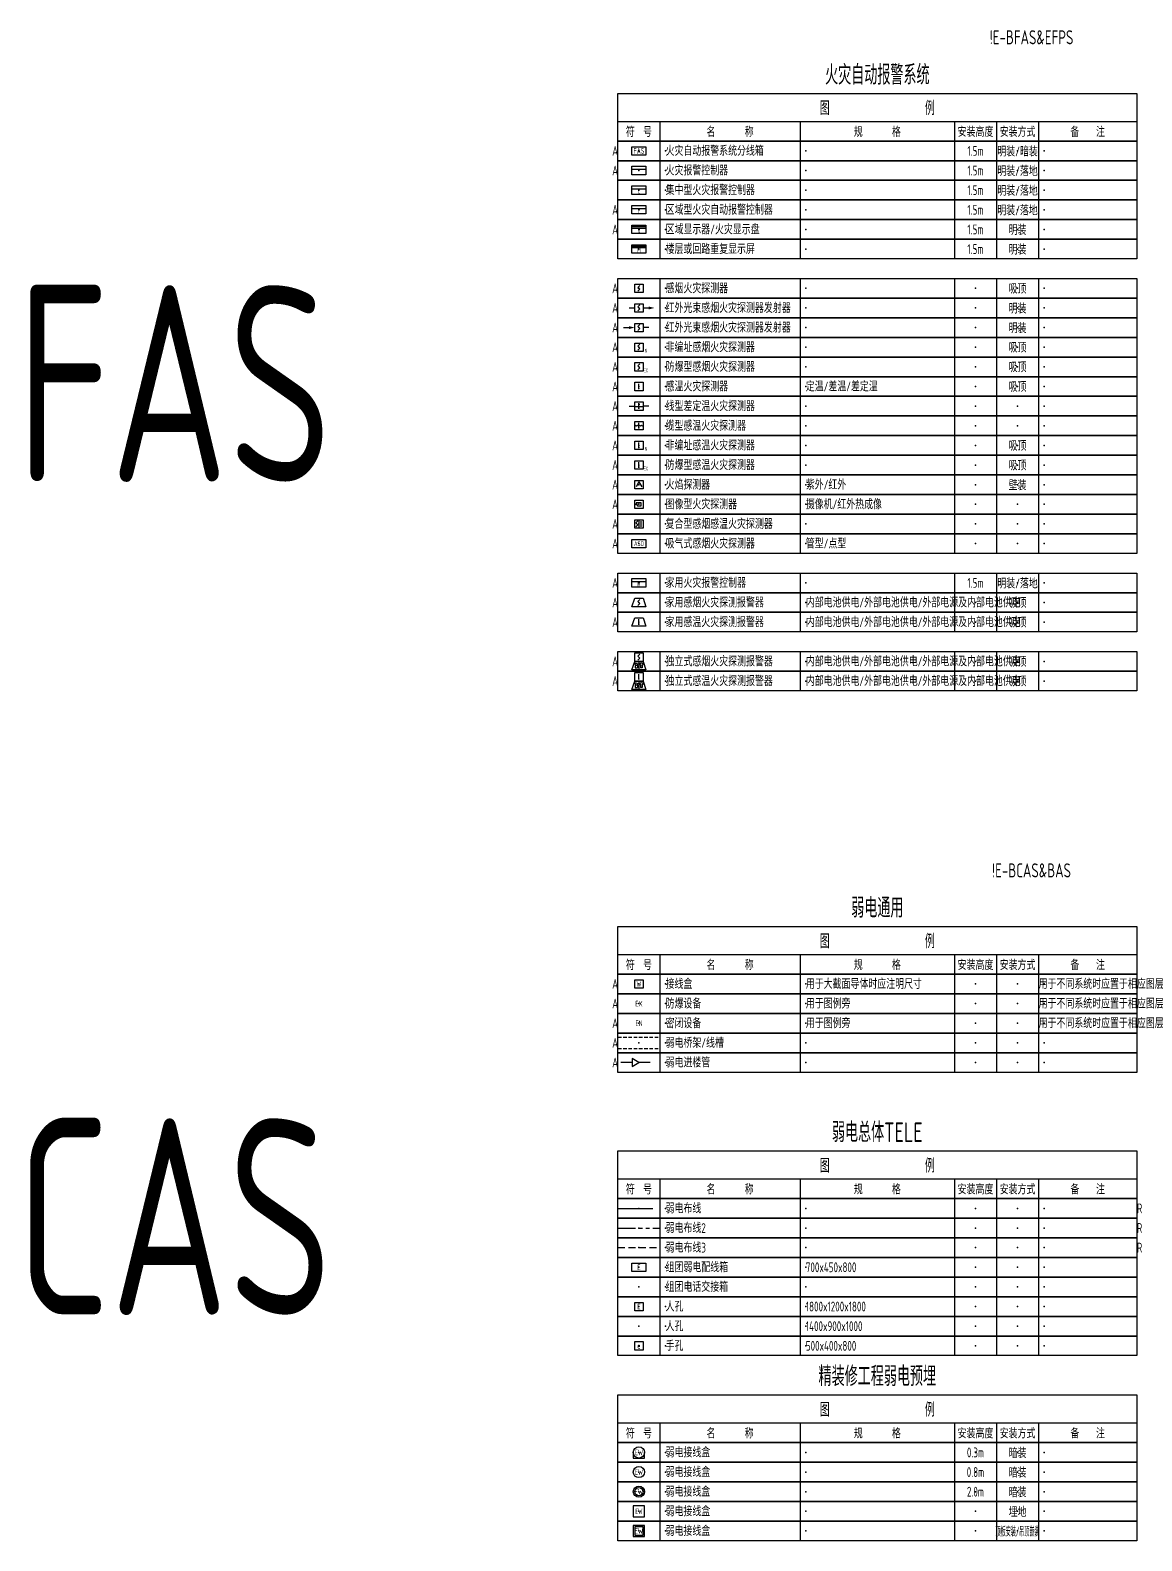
# Model space of a CAD drawing. Extents: x -337 to 273738, y -225 to 2088994.
# Drawn here: x 2507 to 42142, y 407660 to 461512 of the extents above; entities that cross this region are included whole.
import ezdxf
from ezdxf.enums import TextEntityAlignment as Align

# ---------------------------------------------------------------- set-up
doc = ezdxf.new("R2010")
doc.units = 0
doc.header["$LTSCALE"] = 1000
for name, pattern in [('HIDDEN', [0.375, 0.25, -0.125]), ('HIDDEN2', [0.1875, 0.125, -0.0625]), ('PHANTOM', [2.5, 1.25, -0.25, 0.25, -0.25, 0.25, -0.25]), ('PHANTOM2', [1.25, 0.625, -0.125, 0.125, -0.125, 0.125, -0.125])]:
    doc.linetypes.add(name, pattern=pattern)
doc.layers.get('0').update_dxf_attribs({"linetype": 'CONTINUOUS'})
for name, color, linetype in [('E-FAS-DEVC', 3, 'CONTINUOUS'), ('E-REQU-EMBD', 90, 'CONTINUOUS'), ('E-TELE-CMTB', 3, 'HIDDEN2'), ('E-TELE-DEVC', 3, 'CONTINUOUS'), ('E-TELE-EQPM', 3, 'CONTINUOUS'), ('E-TELE-WELL', 42, 'CONTINUOUS'), ('E-TELE-WIRE', 4, 'PHANTOM'), ('E-TELE-WIRE2', 4, 'PHANTOM2'), ('E-TELE-WIRE3', 4, 'HIDDEN'), ('E-UNIV-DIAG', 2, 'CONTINUOUS'), ('E-UNIV-EL', 140, 'CONTINUOUS'), ('E-UNIV-NOTE', 6, 'CONTINUOUS')]:
    doc.layers.add(name, color=color, linetype=linetype)
doc.styles.add('TH-STYLE3', font='tssdeng.shx', dxfattribs={"width": 0.65, "bigfont": 'tssdchn.shx'})

# ---------------------------------------------------------------- blocks, each defined once
blk = doc.blocks.new('E-BKTS2')
for p, q in [((0, 0), (185, 0)), ((0, -7), (0, 0)), ((185, 0), (185, -7)), ((185, -7), (0, -7))]:
    blk.add_line(p, q)
at = {"linetype": 'Continuous'}
for p, q in [((15, 0), (15, -7)), ((65, 0), (65, -7)), ((120, 0), (120, -7)), ((135, 0), (135, -7)), ((150, 0), (150, -7))]:
    blk.add_line(p, q, dxfattribs=at)
for p in [(7.5, -3.5), (17, -3.5), (67, -3.5), (127.5, -3.5), (142.5, -3.5), (152, -3.5)]:
    blk.add_point(p, dxfattribs=at)
blk = doc.blocks.new('E-BKTS1')
blk.add_line((0, -10), (185, -10))
at = {"linetype": 'Continuous'}
for p, q in [((15, -10), (15, -17)), ((65, -10), (65, -17)), ((120, -10), (120, -17)), ((135, -10), (135, -17)), ((150, -10), (150, -17))]:
    blk.add_line(p, q, dxfattribs=at)
blk.add_lwpolyline([(0, 0), (185, 0), (185, -17), (0, -17)], close=True)
at = {"layer": 'E-UNIV-NOTE', "style": 'TH-STYLE3', "width": 0.7}
for s, height, p in [('图                例', 5, (92.5, -5)), ('安装高度', 3.5, (127.5, -13.5)), ('安装方式', 3.5, (142.5, -13.5))]:
    blk.add_text(s, height=height, dxfattribs=at).set_placement(p, align=Align.MIDDLE)
at = {"layer": 'E-UNIV-NOTE', "linetype": 'Continuous', "style": 'TH-STYLE3', "width": 0.7}
for s, p in [('符  号', (7.5, -13.5)), ('名       称', (40, -13.5)), ('规       格', (92.5, -13.5)), ('备    注', (167.5, -13.5))]:
    blk.add_text(s, height=3.5, dxfattribs=at).set_placement(p, align=Align.MIDDLE)
blk = doc.blocks.new('E-BFAS110')
blk.add_lwpolyline([(-1.5, -1.5), (-1.5, 1.5), (1.5, 1.5), (1.5, -1.5)], close=True)
at = {"layer": 'E-UNIV-EL'}
blk.add_lwpolyline([(0.35, 1.06), (-0.35, 0.35), (0.35, -0.35), (-0.35, -1.06)], dxfattribs=at)
blk = doc.blocks.new('E-BFAS112')
blk.add_lwpolyline([(-1.5, -1.5), (-1.5, 1.5), (1.5, 1.5), (1.5, -1.5)], close=True)
at = {"layer": 'E-UNIV-EL'}
for p, q in [((-3.5, 0), (-1.5, 0)), ((1.5, 0), (3.5, 0))]:
    blk.add_line(p, q, dxfattribs=at)
blk.add_lwpolyline([(0.35, 1.06), (-0.35, 0.35), (0.35, -0.35), (-0.35, -1.06)], dxfattribs=at)
blk.add_lwpolyline([(3.5, 0, 1, 0, 0), (5.5, 0, 0, 0, 0)], format="xyseb", dxfattribs=at)
blk = doc.blocks.new('E-BFAS113')
blk.add_lwpolyline([(-1.5, -1.5), (-1.5, 1.5), (1.5, 1.5), (1.5, -1.5)], close=True)
at = {"layer": 'E-UNIV-EL'}
for p, q in [((-5.5, 0), (-3.5, 0)), ((3.5, 0), (1.5, 0))]:
    blk.add_line(p, q, dxfattribs=at)
blk.add_lwpolyline([(-3.5, 0, 1, 0, 0), (-1.5, 0, 0, 0, 0)], format="xyseb", dxfattribs=at)
blk.add_lwpolyline([(0.35, 1.06), (-0.35, 0.35), (0.35, -0.35), (-0.35, -1.06)], dxfattribs=at)
blk = doc.blocks.new('E-BFAS122')
blk.add_lwpolyline([(-1.5, -1.5), (-1.5, 1.5), (1.5, 1.5), (1.5, -1.5)], close=True)
at = {"layer": 'E-UNIV-EL'}
for p, q in [((-3.5, 0), (-1.5, 0)), ((0.3, 0.6), (-0.3, 0.6)), ((0, -1), (0, 1)), ((3.5, 0), (1.5, 0)), ((1.5, -0.3), (-1.5, -0.3))]:
    blk.add_line(p, q, dxfattribs=at)
at = {"layer": 'E-UNIV-EL', "const_width": 0.25}
blk.add_lwpolyline([(-0.125, -0.75, 1), (0.125, -0.75, 1)], format="xyb", close=True, dxfattribs=at)
blk = doc.blocks.new('E-BFAS123')
blk.add_lwpolyline([(-1.5, -1.5), (-1.5, 1.5), (1.5, 1.5), (1.5, -1.5)], close=True)
at = {"layer": 'E-UNIV-EL'}
blk.add_line((0, -1), (0, 1), dxfattribs=at)
blk.add_lwpolyline([(1.5, 0.09), (1.24, -0.18), (0.88, 0.18), (0.53, -0.18), (0.18, 0.18), (-0.18, -0.18), (-0.53, 0.18), (-0.88, -0.18), (-1.24, 0.18), (-1.5, -0.09)], dxfattribs=at)
at = {"layer": 'E-UNIV-EL', "const_width": 0.25}
blk.add_lwpolyline([(-0.12, -0.75, 1), (0.12, -0.75, 1)], format="xyb", close=True, dxfattribs=at)
blk = doc.blocks.new('E-BFAS120')
blk.add_lwpolyline([(-1.5, -1.5), (-1.5, 1.5), (1.5, 1.5), (1.5, -1.5)], close=True)
at = {"layer": 'E-UNIV-EL'}
blk.add_line((0, -1), (0, 1), dxfattribs=at)
at = {"layer": 'E-UNIV-EL', "const_width": 0.25}
blk.add_lwpolyline([(-0.125, -0.75, 1), (0.125, -0.75, 1)], format="xyb", close=True, dxfattribs=at)
blk = doc.blocks.new('E-BFAS130')
blk.add_lwpolyline([(-1.5, -1.5), (-1.5, 1.5), (1.5, 1.5), (1.5, -1.5)], close=True)
at = {"layer": 'E-UNIV-EL'}
for q in [(-1, -0.73), (1, -0.73)]:
    blk.add_line((0, 1), q, dxfattribs=at)
blk = doc.blocks.new('E-BFAS150')
blk.add_lwpolyline([(-1.5, -1.5), (-1.5, 1.5), (1.5, 1.5), (1.5, -1.5)], close=True)
at = {"layer": 'E-UNIV-EL'}
for p, q in [((0, 1.5), (0, -1.5)), ((0.75, -1), (0.75, 1))]:
    blk.add_line(p, q, dxfattribs=at)
blk.add_lwpolyline([(-0.4, 1.06), (-1.1, 0.35), (-0.4, -0.35), (-1.1, -1.06)], dxfattribs=at)
at = {"layer": 'E-UNIV-EL', "const_width": 0.25}
blk.add_lwpolyline([(0.62, -0.75, 1), (0.88, -0.75, 1)], format="xyb", close=True, dxfattribs=at)
blk = doc.blocks.new('E-BFAS160')
blk.add_lwpolyline([(-2.5, -1.5), (-2.5, 1.5), (2.5, 1.5), (2.5, -1.5)], close=True)
at = {"layer": 'E-UNIV-EL', "style": 'TH-STYLE3', "width": 0.7}
blk.add_attdef('F', text='', height=1.7, dxfattribs=at).set_placement((0, 0), align=Align.MIDDLE)
blk = doc.blocks.new('E-BFAS020')
blk.add_lwpolyline([(-2.5, -1.5), (-2.5, 1.5), (2.5, 1.5), (2.5, -1.5)], close=True)
at = {"layer": 'E-UNIV-EL'}
blk.add_line((-2.5, 0.5), (2.5, 0.5), dxfattribs=at)
blk = doc.blocks.new('E-BFAS021')
blk.add_lwpolyline([(-2.5, -1.5), (-2.5, 1.5), (2.5, 1.5), (2.5, -1.5)], close=True)
at = {"layer": 'E-UNIV-EL'}
blk.add_line((-2.5, 0.5), (2.5, 0.5), dxfattribs=at)
at = {"layer": 'E-UNIV-EL', "style": 'TH-STYLE3', "width": 0.7}
blk.add_attdef('F', text='', height=1.5, dxfattribs=at).set_placement((0, -0.5), align=Align.MIDDLE)
blk = doc.blocks.new('E-BFAS022')
blk.add_lwpolyline([(-2.5, -1.5), (-2.5, 1.5), (2.5, 1.5), (2.5, -1.5)], close=True)
at = {"layer": 'E-UNIV-EL'}
blk.add_line((-2.5, 0.5), (2.5, 0.5), dxfattribs=at)
at = {"layer": 'E-UNIV-EL', "style": 'TH-STYLE3', "width": 0.7}
blk.add_attdef('F', text='', height=1.5, dxfattribs=at).set_placement((0, -0.5), align=Align.MIDDLE)
blk = doc.blocks.new('E-BFAS010')
blk.add_lwpolyline([(-2.5, -1.5), (-2.5, 1.5), (2.5, 1.5), (2.5, -1.5)], close=True)
at = {"layer": 'E-UNIV-EL', "style": 'TH-STYLE3', "width": 0.7}
blk.add_attdef('BOX', text='', height=2, dxfattribs=at).set_placement((0, 0), align=Align.MIDDLE)
blk = doc.blocks.new('E-BFAS030')
blk.add_lwpolyline([(-2.5, -1.5), (-2.5, 1.5), (2.5, 1.5), (2.5, -1.5)], close=True)
at = {"layer": 'E-UNIV-EL'}
for p, q in [((-2.5, 1), (2.5, 1)), ((-2.5, 0.5), (2.5, 0.5))]:
    blk.add_line(p, q, dxfattribs=at)
at = {"layer": 'E-UNIV-EL', "style": 'TH-STYLE3', "width": 0.7}
blk.add_attdef('F', text='', height=1.5, dxfattribs=at).set_placement((0, -0.5), align=Align.MIDDLE)
blk = doc.blocks.new('E-BFAS031')
blk.add_lwpolyline([(-2.5, -1.5), (-2.5, 1.5), (2.5, 1.5), (2.5, -1.5)], close=True)
at = {"layer": 'E-UNIV-EL'}
for p, q in [((-2.5, 1), (2.5, 1)), ((-2.5, 0.5), (2.5, 0.5))]:
    blk.add_line(p, q, dxfattribs=at)
at = {"layer": 'E-UNIV-EL', "style": 'TH-STYLE3', "width": 0.7}
blk.add_attdef('F', text='', height=1.5, dxfattribs=at).set_placement((0, -0.5), align=Align.MIDDLE)
blk = doc.blocks.new('E-BFAS110-2')
blk.add_lwpolyline([(-1.5, -1.5), (-1.5, 1.5), (1.5, 1.5), (1.5, -1.5)], close=True)
at = {"layer": 'E-UNIV-EL'}
blk.add_lwpolyline([(0.35, 1.06), (-0.35, 0.35), (0.35, -0.35), (-0.35, -1.06)], dxfattribs=at)
at = {"layer": 'E-UNIV-EL', "style": 'TH-STYLE3', "width": 0.5}
blk.add_attdef('F', text='', height=1.5, dxfattribs=at).set_placement((2.5, -1.25), align=Align.MIDDLE)
blk = doc.blocks.new('E-BFAS110-3')
blk.add_lwpolyline([(-1.5, -1.5), (-1.5, 1.5), (1.5, 1.5), (1.5, -1.5)], close=True)
at = {"layer": 'E-UNIV-EL'}
blk.add_lwpolyline([(0.35, 1.06), (-0.35, 0.35), (0.35, -0.35), (-0.35, -1.06)], dxfattribs=at)
at = {"layer": 'E-UNIV-EL', "style": 'TH-STYLE3', "width": 0.5}
blk.add_attdef('F', text='', height=1.5, dxfattribs=at).set_placement((2.5, -1.25), align=Align.MIDDLE)
blk = doc.blocks.new('E-BFAS120-2')
blk.add_lwpolyline([(-1.5, -1.5), (-1.5, 1.5), (1.5, 1.5), (1.5, -1.5)], close=True)
at = {"layer": 'E-UNIV-EL'}
blk.add_line((0, -1), (0, 1), dxfattribs=at)
at = {"layer": 'E-UNIV-EL', "const_width": 0.25}
blk.add_lwpolyline([(-0.125, -0.75, 1), (0.125, -0.75, 1)], format="xyb", close=True, dxfattribs=at)
at = {"layer": 'E-UNIV-EL', "style": 'TH-STYLE3', "width": 0.5}
blk.add_attdef('F', text='', height=1.5, dxfattribs=at).set_placement((2.5, -1.25), align=Align.MIDDLE)
blk = doc.blocks.new('E-BFAS120-3')
blk.add_lwpolyline([(-1.5, -1.5), (-1.5, 1.5), (1.5, 1.5), (1.5, -1.5)], close=True)
at = {"layer": 'E-UNIV-EL'}
blk.add_line((0, -1), (0, 1), dxfattribs=at)
at = {"layer": 'E-UNIV-EL', "const_width": 0.25}
blk.add_lwpolyline([(-0.125, -0.75, 1), (0.125, -0.75, 1)], format="xyb", close=True, dxfattribs=at)
at = {"layer": 'E-UNIV-EL', "style": 'TH-STYLE3', "width": 0.5}
blk.add_attdef('F', text='', height=1.5, dxfattribs=at).set_placement((2.5, -1.25), align=Align.MIDDLE)
blk = doc.blocks.new('E-BFAS060')
blk.add_lwpolyline([(-2.5, -1.5), (-2.5, 1.5), (2.5, 1.5), (2.5, -1.5)], close=True)
at = {"layer": 'E-UNIV-EL'}
blk.add_line((-2.5, 0.5), (2.5, 0.5), dxfattribs=at)
at = {"layer": 'E-UNIV-EL', "style": 'TH-STYLE3', "width": 0.7}
blk.add_attdef('F', text='', height=1.5, dxfattribs=at).set_placement((0, -0.5), align=Align.MIDDLE)
blk = doc.blocks.new('E-BFAS114')
blk.add_lwpolyline([(-2.5, -1.5), (-1.5, 1.5), (1.5, 1.5), (2.5, -1.5)], close=True)
at = {"layer": 'E-UNIV-EL'}
blk.add_lwpolyline([(0.35, 1.06), (-0.35, 0.35), (0.35, -0.35), (-0.35, -1.06)], dxfattribs=at)
blk = doc.blocks.new('E-BFAS124')
blk.add_lwpolyline([(-2.5, -1.5), (-1.5, 1.5), (1.5, 1.5), (2.5, -1.5)], close=True)
at = {"layer": 'E-UNIV-EL'}
blk.add_line((0, -1), (0, 1), dxfattribs=at)
at = {"layer": 'E-UNIV-EL', "const_width": 0.25}
blk.add_lwpolyline([(-0.125, -0.75, 1), (0.125, -0.75, 1)], format="xyb", close=True, dxfattribs=at)
blk = doc.blocks.new('E-BFAS170')
blk.add_lwpolyline([(-1.5, -1.5), (-1.5, 1.5), (1.5, 1.5), (1.5, -1.5)], close=True)
at = {"layer": 'E-UNIV-EL'}
blk.add_lwpolyline([(-0.65, -0.2), (-1.1, -0.2), (-1.1, 0.2), (-0.85, 0.2)], dxfattribs=at)
blk.add_lwpolyline([(0.75, 0.5), (-1, 0.5), (-0.5, -0.5), (0.75, -0.5)], close=True, dxfattribs=at)
blk = doc.blocks.new('E-BFAS115')
for points in [[(-2.5, -3), (-1.5, 0), (1.5, 0), (2.5, -3)], [(-1.5, 0), (-1.5, 3), (1.5, 3), (1.5, 0)]]:
    blk.add_lwpolyline(points, close=True)
at = {"layer": 'E-UNIV-EL'}
for p, q in [((0, 0), (0, -3)), ((-1.56, -0.5), (-0.24, -0.9)), ((-1.1, -1.5), (-1.56, -0.5)), ((-0.5, -1.5), (-1.3, -1.5)), ((-1.3, -1.5), (-1.3, -2.3)), ((-1.3, -2.3), (-0.5, -2.3)), ((-0.7, -1.5), (-0.24, -0.9)), ((-0.5, -1.5), (-0.5, -2.3)), ((0.6, -1.4), (0.6, -2.3)), ((1.2, -2.3), (0.6, -2.3)), ((1.2, -1.4), (1.2, -2.3))]:
    blk.add_line(p, q, dxfattribs=at)
blk.add_lwpolyline([(0.35, 2.56), (-0.35, 1.85), (0.35, 1.15), (-0.35, 0.44)], dxfattribs=at)
blk.add_circle((0.9, -1), 0.5, dxfattribs=at)
blk = doc.blocks.new('E-BFAS125')
for points in [[(-2.5, -3), (-1.5, 0), (1.5, 0), (2.5, -3)], [(-1.5, 0), (-1.5, 3), (1.5, 3), (1.5, 0)]]:
    blk.add_lwpolyline(points, close=True)
at = {"layer": 'E-UNIV-EL'}
for p, q in [((0, 0.5), (0, 2.5)), ((0, 0), (0, -3)), ((-1.56, -0.5), (-0.24, -0.9)), ((-1.1, -1.5), (-1.56, -0.5)), ((-0.5, -1.5), (-1.3, -1.5)), ((-1.3, -1.5), (-1.3, -2.3)), ((-1.3, -2.3), (-0.5, -2.3)), ((-0.7, -1.5), (-0.24, -0.9)), ((-0.5, -1.5), (-0.5, -2.3)), ((0.6, -1.4), (0.6, -2.3)), ((1.2, -2.3), (0.6, -2.3)), ((1.2, -1.4), (1.2, -2.3))]:
    blk.add_line(p, q, dxfattribs=at)
at = {"layer": 'E-UNIV-EL', "const_width": 0.25}
blk.add_lwpolyline([(-0.12, 0.75, 1), (0.12, 0.75, 1)], format="xyb", close=True, dxfattribs=at)
at = {"layer": 'E-UNIV-EL'}
blk.add_circle((0.9, -1), 0.5, dxfattribs=at)
blk = doc.blocks.new('火灾自动报警系统一')
at = {"layer": 'E-FAS-DEVC', "xscale": 100, "yscale": 100, "zscale": 100}
for name, p, values in [('E-BFAS010', (750, -2050), {'BOX': 'FAS'}), ('E-BFAS021', (750, -3450), {'F': 'C'}), ('E-BFAS022', (750, -4150), {'F': 'Z'}), ('E-BFAS030', (750, -4850), {'F': 'D'}), ('E-BFAS031', (750, -5550), {'F': 'FI'}), ('E-BFAS110-2', (750, -9050), {'F': 'N'}), ('E-BFAS110-3', (750, -9750), {'F': 'EX'}), ('E-BFAS120-2', (750, -12550), {'F': 'N'}), ('E-BFAS120-3', (750, -13250), {'F': 'EX'}), ('E-BFAS160', (750, -16050), {'F': 'ASD'}), ('E-BFAS060', (750, -17450), {'F': 'H'})]:
    blk.add_blockref(name, p, dxfattribs=at).add_auto_attribs(values)
for name, p in [('E-BFAS020', (750, -2750)), ('E-BFAS110', (750, -6950)), ('E-BFAS112', (750, -7650)), ('E-BFAS113', (750, -8350)), ('E-BFAS120', (750, -10450)), ('E-BFAS122', (750, -11150)), ('E-BFAS123', (750, -11850)), ('E-BFAS130', (750, -13950)), ('E-BFAS170', (750, -14650)), ('E-BFAS150', (750, -15350)), ('E-BFAS114', (750, -18150)), ('E-BFAS124', (750, -18850)), ('E-BFAS115', (750, -20250)), ('E-BFAS125', (750, -20950))]:
    blk.add_blockref(name, p, dxfattribs=at)
at = {"layer": 'E-UNIV-DIAG', "xscale": 100, "yscale": 100, "zscale": 100}
for name, p in [('E-BKTS1', (0, 0)), ('E-BKTS2', (0, -1700)), ('E-BKTS2', (0, -2400)), ('E-BKTS2', (0, -3100)), ('E-BKTS2', (0, -3800)), ('E-BKTS2', (0, -4500)), ('E-BKTS2', (0, -5200)), ('E-BKTS2', (0, -6600)), ('E-BKTS2', (0, -7300)), ('E-BKTS2', (0, -8000)), ('E-BKTS2', (0, -8700)), ('E-BKTS2', (0, -9400)), ('E-BKTS2', (0, -10100)), ('E-BKTS2', (0, -10800)), ('E-BKTS2', (0, -11500)), ('E-BKTS2', (0, -12200)), ('E-BKTS2', (0, -12900)), ('E-BKTS2', (0, -13600)), ('E-BKTS2', (0, -14300)), ('E-BKTS2', (0, -15000)), ('E-BKTS2', (0, -15700)), ('E-BKTS2', (0, -17100)), ('E-BKTS2', (0, -17800)), ('E-BKTS2', (0, -18500)), ('E-BKTS2', (0, -19900)), ('E-BKTS2', (0, -20600))]:
    blk.add_blockref(name, p, dxfattribs=at)
at = {"layer": 'E-UNIV-NOTE', "style": 'TH-STYLE3', "width": 0.7}
for s, height, p in [('火灾自动报警系统', 700, (9250, 700)), ('A', 350, (-100, -2050)), ('1.5m', 350, (12750, -2050)), ('明装/暗装', 350, (14250, -2050)), ('A', 350, (-100, -2750)), ('1.5m', 350, (12750, -2750)), ('明装/落地', 350, (14250, -2750)), ('1.5m', 350, (12750, -3450)), ('明装/落地', 350, (14250, -3450)), ('A', 350, (-100, -4150)), ('1.5m', 350, (12750, -4150)), ('明装/落地', 350, (14250, -4150)), ('A', 350, (-100, -4850)), ('1.5m', 350, (12750, -4850)), ('明装', 350, (14250, -4850)), ('1.5m', 350, (12750, -5550)), ('明装', 350, (14250, -5550)), ('A', 350, (-100, -6950)), ('吸顶', 350, (14250, -6950)), ('A', 350, (-100, -7650)), ('明装', 350, (14250, -7650)), ('A', 350, (-100, -8350)), ('明装', 350, (14250, -8350)), ('A', 350, (-100, -9050)), ('吸顶', 350, (14250, -9050)), ('A', 350, (-100, -9750)), ('吸顶', 350, (14250, -9750)), ('A', 350, (-100, -10450)), ('吸顶', 350, (14250, -10450)), ('A', 350, (-100, -11150)), ('A', 350, (-100, -11850)), ('A', 350, (-100, -12550)), ('吸顶', 350, (14250, -12550)), ('A', 350, (-100, -13250)), ('吸顶', 350, (14250, -13250)), ('A', 350, (-100, -13950)), ('壁装', 350, (14250, -13950)), ('A', 350, (-100, -14650)), ('A', 350, (-100, -15350)), ('A', 350, (-100, -16050)), ('A', 350, (-100, -17450)), ('1.5m', 350, (12750, -17450)), ('明装/落地', 350, (14250, -17450)), ('A', 350, (-100, -18150)), ('吸顶', 350, (14250, -18150)), ('A', 350, (-100, -18850)), ('吸顶', 350, (14250, -18850)), ('A', 350, (-100, -20250)), ('吸顶', 350, (14250, -20250)), ('A', 350, (-100, -20950)), ('吸顶', 350, (14250, -20950))]:
    blk.add_text(s, height=height, dxfattribs=at).set_placement(p, align=Align.MIDDLE)
at = {"layer": 'E-UNIV-NOTE', "linetype": 'Continuous', "style": 'TH-STYLE3', "width": 0.7}
for s, p in [('火灾自动报警系统分线箱', (1700, -2050)), ('火灾报警控制器', (1700, -2750)), ('集中型火灾报警控制器', (1700, -3450)), ('区域型火灾自动报警控制器', (1700, -4150)), ('家用火灾报警控制器', (1700, -17450)), ('内部电池供电/外部电池供电/外部电源及内部电池供电', (6700, -18150)), ('内部电池供电/外部电池供电/外部电源及内部电池供电', (6700, -18850)), ('内部电池供电/外部电池供电/外部电源及内部电池供电', (6700, -20250)), ('内部电池供电/外部电池供电/外部电源及内部电池供电', (6700, -20950))]:
    blk.add_text(s, height=350, dxfattribs=at).set_placement(p, align=Align.MIDDLE_LEFT)
at = {"layer": 'E-UNIV-NOTE', "style": 'TH-STYLE3', "width": 0.7}
for s, p in [('区域显示器/火灾显示盘', (1700, -4850)), ('楼层或回路重复显示屏', (1700, -5550)), ('感烟火灾探测器', (1700, -6950)), ('红外光束感烟火灾探测器发射器', (1700, -7650)), ('红外光束感烟火灾探测器发射器', (1700, -8350)), ('非编址感烟火灾探测器', (1700, -9050)), ('防爆型感烟火灾探测器', (1700, -9750)), ('感温火灾探测器', (1700, -10450)), ('定温/差温/差定温', (6700, -10450)), ('线型差定温火灾探测器', (1700, -11150)), ('缆型感温火灾探测器', (1700, -11850)), ('非编址感温火灾探测器', (1700, -12550)), ('防爆型感温火灾探测器', (1700, -13250)), ('火焰探测器', (1700, -13950)), ('紫外/红外', (6700, -13950)), ('图像型火灾探测器', (1700, -14650)), ('摄像机/红外热成像', (6700, -14650)), ('复合型感烟感温火灾探测器', (1700, -15350)), ('吸气式感烟火灾探测器', (1700, -16050)), ('管型/点型', (6700, -16050)), ('家用感烟火灾探测报警器', (1700, -18150)), ('家用感温火灾探测报警器', (1700, -18850)), ('独立式感烟火灾探测报警器', (1700, -20250)), ('独立式感温火灾探测报警器', (1700, -20950))]:
    blk.add_text(s, height=350, dxfattribs=at).set_placement(p, align=Align.MIDDLE_LEFT)
blk = doc.blocks.new('E-BCABLE01')
for p, q in [((0, 0), (2, 0)), ((3.2, 0), (5.2, 0))]:
    blk.add_line(p, q)
blk.add_lwpolyline([(3.2, -0.69), (3.2, 0.69), (2, 0)], close=True)
blk = doc.blocks.new('E-BS001')
blk.add_lwpolyline([(-1.5, -1.5), (-1.5, 1.5), (1.5, 1.5), (1.5, -1.5)], close=True)
at = {"layer": 'E-UNIV-EL', "style": 'TH-STYLE3', "width": 0.7}
blk.add_attdef('SOCKET', text='', height=2, dxfattribs=at).set_placement((0, 0), align=Align.MIDDLE)
blk = doc.blocks.new('弱电通用')
at = {"layer": 'E-TELE-CMTB'}
for p, q in [((0, -3950), (1500, -3950)), ((0, -4350), (1500, -4350))]:
    blk.add_line(p, q, dxfattribs=at)
at = {"layer": 'E-REQU-EMBD', "xscale": 200, "yscale": 200, "zscale": 200, "rotation": 180}
blk.add_blockref('E-BCABLE01', (1150, -4850), dxfattribs=at)
at = {"layer": 'E-TELE-DEVC', "xscale": 100, "yscale": 100, "zscale": 100}
blk.add_blockref('E-BS001', (750, -2050), dxfattribs=at).add_auto_attribs({'SOCKET': 'W'})
at = {"layer": 'E-UNIV-DIAG', "xscale": 100, "yscale": 100, "zscale": 100}
for name, p in [('E-BKTS1', (0, 0)), ('E-BKTS2', (0, -1700)), ('E-BKTS2', (0, -2400)), ('E-BKTS2', (0, -3100)), ('E-BKTS2', (0, -3800)), ('E-BKTS2', (0, -4500))]:
    blk.add_blockref(name, p, dxfattribs=at)
at = {"layer": 'E-TELE-DEVC', "style": 'TH-STYLE3', "width": 0.7}
for s, p in [('EX', (750, -2750)), ('EN', (750, -3450))]:
    blk.add_text(s, height=200, dxfattribs=at).set_placement(p, align=Align.MIDDLE)
at = {"layer": 'E-UNIV-NOTE', "style": 'TH-STYLE3', "width": 0.7}
for s, height, p in [('弱电通用', 700, (9250, 700)), ('A', 350, (-100, -2050)), ('A', 350, (-100, -2750)), ('A', 350, (-100, -3450)), ('A', 350, (-100, -4150)), ('A', 350, (-100, -4850))]:
    blk.add_text(s, height=height, dxfattribs=at).set_placement(p, align=Align.MIDDLE)
for s, p in [('接线盒', (1700, -2050)), ('防爆设备', (1700, -2750)), ('密闭设备', (1700, -3450)), ('弱电桥架/线槽', (1700, -4150)), ('弱电进楼管', (1700, -4850))]:
    blk.add_text(s, height=350, dxfattribs=at).set_placement(p, align=Align.MIDDLE_LEFT)
at = {"layer": 'E-UNIV-NOTE', "color": 1, "style": 'TH-STYLE3', "width": 0.7}
for s, p in [('用于大截面导体时应注明尺寸', (6700, -2050)), ('用于不同系统时应置于相应图层', (15000, -2050)), ('用于图例旁', (6700, -2750)), ('用于不同系统时应置于相应图层', (15000, -2750)), ('用于图例旁', (6700, -3450)), ('用于不同系统时应置于相应图层', (15000, -3450))]:
    blk.add_text(s, height=350, dxfattribs=at).set_placement(p, align=Align.MIDDLE_LEFT)
blk = doc.blocks.new('E-BESITE01')
blk.add_lwpolyline([(-2.5, -1.5), (-2.5, 1.5), (2.5, 1.5), (2.5, -1.5)], close=True)
at = {"layer": 'E-UNIV-EL', "style": 'TH-STYLE3', "width": 0.7}
blk.add_attdef('BOX', text='', height=2, dxfattribs=at).set_placement((0, 0), align=Align.MIDDLE)
blk = doc.blocks.new('E-BESITE11')
blk.add_lwpolyline([(-1.5, -1.5), (-1.5, 1.5), (1.5, 1.5), (1.5, -1.5)], close=True)
at = {"layer": 'E-UNIV-EL', "style": 'TH-STYLE3', "width": 0.7}
blk.add_attdef('FUNCTION', text='', height=2, dxfattribs=at).set_placement((0, 0), align=Align.MIDDLE)
blk = doc.blocks.new('E-BESITE11-1')
blk.add_lwpolyline([(-1.5, -1.5), (-1.5, 1.5), (1.5, 1.5), (1.5, -1.5)], close=True)
at = {"layer": 'E-UNIV-EL', "style": 'TH-STYLE3', "width": 0.7}
blk.add_attdef('FUNCTION', text='', height=2, dxfattribs=at).set_placement((0, 0), align=Align.MIDDLE)
blk = doc.blocks.new('弱电总体')
at = {"layer": 'E-TELE-WIRE'}
blk.add_line((0, -2050), (1500, -2050), dxfattribs=at)
at = {"layer": 'E-TELE-WIRE2'}
blk.add_line((0, -2750), (1500, -2750), dxfattribs=at)
at = {"layer": 'E-TELE-WIRE3'}
blk.add_line((0, -3450), (1500, -3450), dxfattribs=at)
at = {"layer": 'E-TELE-EQPM', "xscale": 100, "yscale": 100, "zscale": 100}
blk.add_blockref('E-BESITE01', (750, -4150), dxfattribs=at).add_auto_attribs({'BOX': 'E'})
at = {"layer": 'E-TELE-WELL', "xscale": 100, "yscale": 100, "zscale": 100}
for name, p, values in [('E-BESITE11', (750, -5550), {'FUNCTION': 'E'}), ('E-BESITE11-1', (750, -6950), {'FUNCTION': 'e'})]:
    blk.add_blockref(name, p, dxfattribs=at).add_auto_attribs(values)
at = {"layer": 'E-UNIV-DIAG', "xscale": 100, "yscale": 100, "zscale": 100}
for name, p in [('E-BKTS1', (0, 0)), ('E-BKTS2', (0, -1700)), ('E-BKTS2', (0, -2400)), ('E-BKTS2', (0, -3100)), ('E-BKTS2', (0, -3800)), ('E-BKTS2', (0, -4500)), ('E-BKTS2', (0, -5200)), ('E-BKTS2', (0, -5900)), ('E-BKTS2', (0, -6600))]:
    blk.add_blockref(name, p, dxfattribs=at)
at = {"layer": 'E-UNIV-NOTE', "style": 'TH-STYLE3', "width": 0.7}
for s, height, p in [('弱电总体TELE', 700, (9250, 700)), ('R', 350, (18600, -2050)), ('R', 350, (18600, -2750)), ('R', 350, (18600, -3450))]:
    blk.add_text(s, height=height, dxfattribs=at).set_placement(p, align=Align.MIDDLE)
for s, p in [('弱电布线', (1700, -2050)), ('弱电布线2', (1700, -2750)), ('弱电布线3', (1700, -3450)), ('组团弱电配线箱', (1700, -4150)), ('700x450x800', (6700, -4150)), ('组团电话交接箱', (1700, -4850)), ('人孔', (1700, -5550)), ('1800x1200x1800', (6700, -5550)), ('人孔', (1700, -6250)), ('1400x900x1000', (6700, -6250)), ('手孔', (1700, -6950)), ('500x400x800', (6700, -6950))]:
    blk.add_text(s, height=350, dxfattribs=at).set_placement(p, align=Align.MIDDLE_LEFT)
blk = doc.blocks.new('E-BTELE90')
blk.add_lwpolyline([(-2, 0), (-2, -2), (2, -2), (2, 0)])
blk.add_circle((0, 0), 2)
at = {"layer": 'E-UNIV-EL', "style": 'TH-STYLE3', "width": 0.7}
blk.add_attdef('SOCKET', text='', height=2, dxfattribs=at).set_placement((0, 0), align=Align.MIDDLE)
blk = doc.blocks.new('E-BTELE91')
blk.add_circle((0, 0), 2)
at = {"layer": 'E-UNIV-EL', "style": 'TH-STYLE3', "width": 0.7}
blk.add_attdef('SOCKET', text='', height=2, dxfattribs=at).set_placement((0, 0), align=Align.MIDDLE)
blk = doc.blocks.new('E-BTELE91-1')
blk.add_circle((0, 0), 2)
at = {"layer": 'E-UNIV-EL'}
blk.add_circle((0, 0), 1.5, dxfattribs=at)
at = {"layer": 'E-UNIV-EL', "style": 'TH-STYLE3', "width": 0.7}
blk.add_attdef('SOCKET', text='', height=2, dxfattribs=at).set_placement((0, 0), align=Align.MIDDLE)
blk = doc.blocks.new('E-BTELE91-2')
blk.add_lwpolyline([(-2, 2), (-2, -2), (2, -2), (2, 2)], close=True)
at = {"layer": 'E-UNIV-EL', "style": 'TH-STYLE3', "width": 0.6}
blk.add_attdef('SOCKET', text='', height=2, dxfattribs=at).set_placement((0, 0), align=Align.MIDDLE)
blk = doc.blocks.new('E-BTELE91-3')
blk.add_lwpolyline([(-2, 2), (-2, -2), (2, -2), (2, 2)], close=True)
at = {"layer": 'E-UNIV-EL'}
blk.add_lwpolyline([(-1.5, 1.5), (-1.5, -1.5), (1.5, -1.5), (1.5, 1.5)], close=True, dxfattribs=at)
at = {"layer": 'E-UNIV-EL', "style": 'TH-STYLE3', "width": 0.7}
blk.add_attdef('SOCKET', text='', height=2, dxfattribs=at).set_placement((0, 0), align=Align.MIDDLE)
blk = doc.blocks.new('精装修工程弱电预埋')
at = {"layer": 'E-TELE-DEVC', "xscale": 100, "yscale": 100, "zscale": 100}
for name, p in [('E-BTELE90', (750, -2050)), ('E-BTELE91', (750, -2750)), ('E-BTELE91-1', (750, -3450)), ('E-BTELE91-2', (750, -4150)), ('E-BTELE91-3', (750, -4850))]:
    blk.add_blockref(name, p, dxfattribs=at).add_auto_attribs({'SOCKET': 'EW'})
at = {"layer": 'E-UNIV-DIAG', "xscale": 100, "yscale": 100, "zscale": 100}
for name, p in [('E-BKTS1', (0, 0)), ('E-BKTS2', (0, -1700)), ('E-BKTS2', (0, -2400)), ('E-BKTS2', (0, -3100)), ('E-BKTS2', (0, -3800)), ('E-BKTS2', (0, -4500))]:
    blk.add_blockref(name, p, dxfattribs=at)
at = {"layer": 'E-UNIV-NOTE', "style": 'TH-STYLE3'}
for s, height, width, p in [('精装修工程弱电预埋', 700, 0.7, (9250, 700)), ('0.3m', 350, 0.7, (12750, -2050)), ('暗装', 350, 0.7, (14250, -2050)), ('0.8m', 350, 0.7, (12750, -2750)), ('暗装', 350, 0.7, (14250, -2750)), ('2.0m', 350, 0.7, (12750, -3450)), ('暗装', 350, 0.7, (14250, -3450)), ('埋地', 350, 0.7, (14250, -4150)), ('顶板安装/吊顶嵌装', 350, 0.4, (14250, -4850))]:
    blk.add_text(s, height=height, dxfattribs=dict(at, width=width)).set_placement(p, align=Align.MIDDLE)
at = {"layer": 'E-UNIV-NOTE', "linetype": 'Continuous', "style": 'TH-STYLE3', "width": 0.7}
for p in [(1700, -2050), (1700, -2750), (1700, -3450), (1700, -4150), (1700, -4850)]:
    blk.add_text('弱电接线盒', height=350, dxfattribs=at).set_placement(p, align=Align.MIDDLE_LEFT)

msp = doc.modelspace()

# ---------------------------------------------------------------- block references
for name, p in [('火灾自动报警系统一', (23462, 459260)), ('弱电通用', (23462, 429560)), ('弱电总体', (23462, 421560)), ('精装修工程弱电预埋', (23462, 412860))]:
    msp.add_blockref(name, p)

# ---------------------------------------------------------------- texts
at = {"layer": 'E-UNIV-NOTE', "style": 'TH-STYLE3', "width": 0.7}
for s, height, p in [('!E-BFAS&EFPS', 500, (38212, 461260)), ('FAS', 7000, (7633, 448927)), ('!E-BCAS&BAS', 500, (38212, 431560)), ('CAS', 7000, (7633, 419227))]:
    msp.add_text(s, height=height, dxfattribs=at).set_placement(p, align=Align.MIDDLE)

doc.saveas('drawing.dxf')
